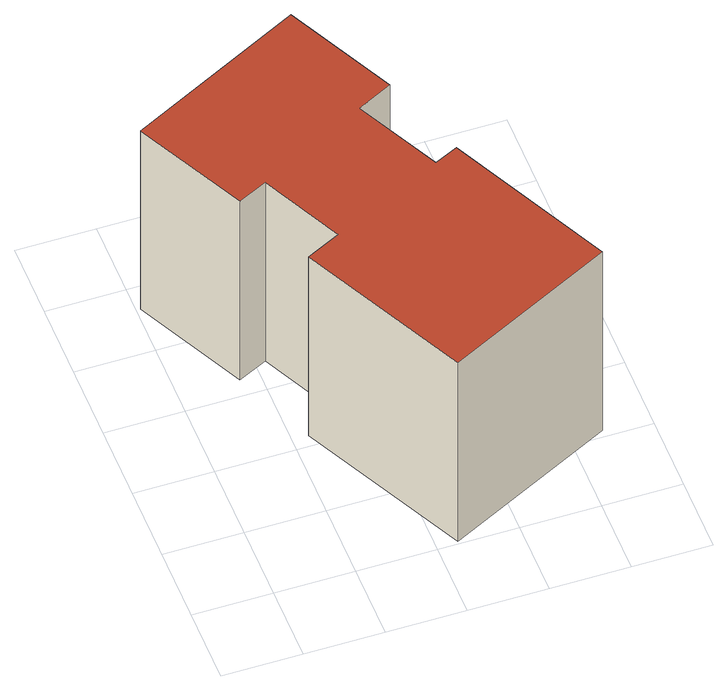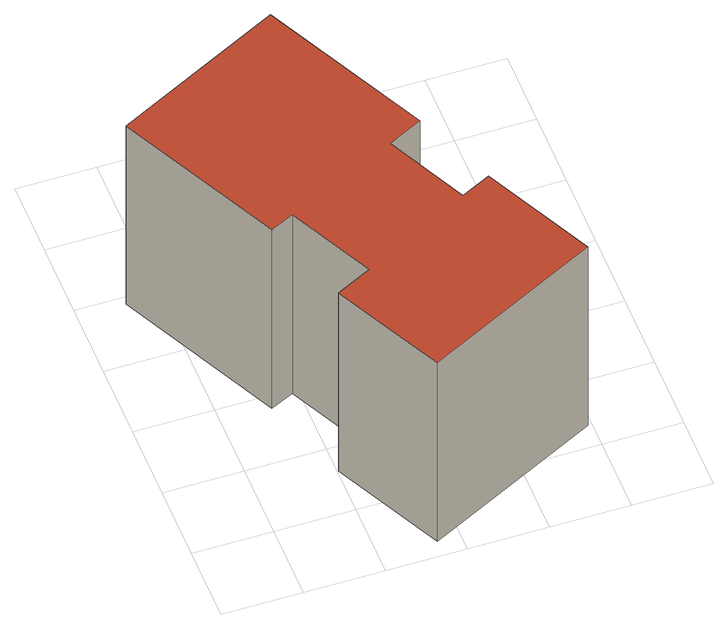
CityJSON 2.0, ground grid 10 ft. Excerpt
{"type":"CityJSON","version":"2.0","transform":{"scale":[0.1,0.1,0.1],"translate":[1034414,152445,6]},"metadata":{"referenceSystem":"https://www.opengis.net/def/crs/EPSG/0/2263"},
"CityObjects":{
"building1":{"type":"Building","attributes":{"name":"Bldg_1511001891","BIN":"4457835"},"geometry":[{"type":"MultiSurface","lod":"2","boundaries":[[[0,1,2,3,4,5,6,7,8,9,10,11]],[[12,13,14,15,16,17,18,19,20,21,22,23]],[[7,6,23,22]],[[8,7,22,21]],[[9,8,21,20]],[[10,9,20,19]],[[11,10,19,18]],[[0,11,18,17]],[[1,0,17,16]],[[2,1,16,15]],[[3,2,15,14]],[[4,3,14,13]],[[5,4,13,12]],[[6,5,12,23]]],"semantics":{"surfaces":[{"type":"RoofSurface","BIN":"4457835"},{"type":"GroundSurface"},{"type":"WallSurface"}],"values":[0,1,2,2,2,2,2,2,2,2,2,2,2,2]}}]}
},
"vertices":[
[228,577,309],[5,466,309],[75,324,309],[113,342,309],[164,238,309],[120,217,309],[226,4,309],[440,110,309],[337,319,309],[307,305,309],[253,414,309],[298,436,309],[120,217,5],[164,238,5],[113,342,5],[75,324,5],[5,466,5],[228,577,5],[298,436,5],[253,414,5],[307,305,5],[337,319,5],[440,110,5],[226,4,5]
]}
